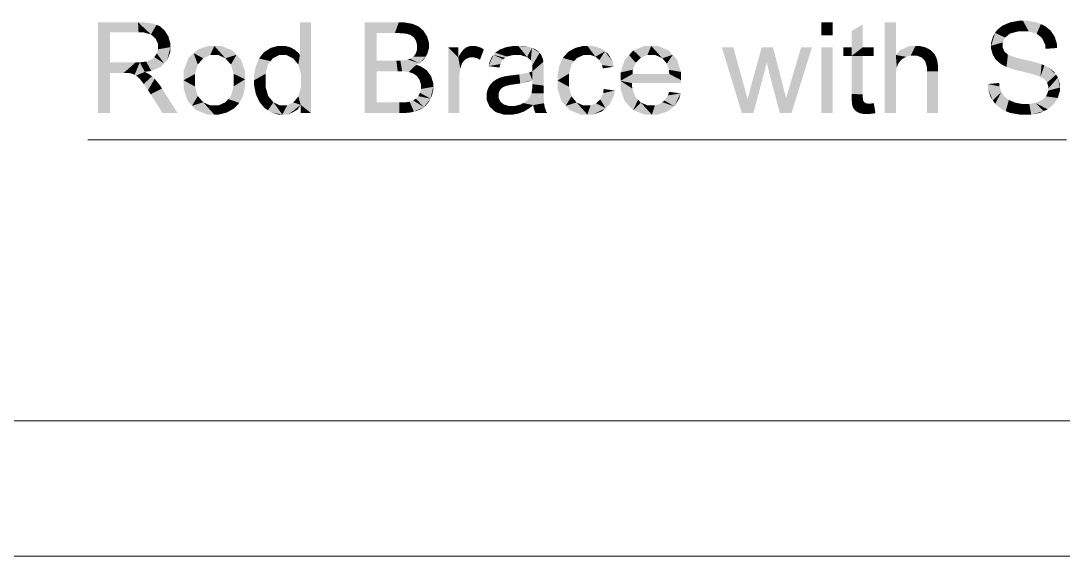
# Model space of a CAD drawing. Header units: millimetres. Extents: x 2 to 579, y 1 to 405.
# Drawn here: x 215.69 to 239.87, y 66.78 to 79.21 of the extents above; entities that cross this region are included whole.
import ezdxf

# ---------------------------------------------------------------- set-up
doc = ezdxf.new("R2010")
doc.units = ezdxf.units.MM
doc.linetypes.add('XKITLINE00', pattern=[0])
doc.layers.add('GraphicObject', color=6, linetype='Continuous', lineweight=0)
doc.layers.add('LinkedObject', color=7, linetype='Continuous', lineweight=0)

# ---------------------------------------------------------------- blocks, each defined once
blk = doc.blocks.new('*A3')
at = {"layer": 'GraphicObject', "color": 3, "linetype": 'XKITLINE00', "lineweight": 0}
blk.add_line((173.413, 66.784), (307.972, 66.784), dxfattribs=at)
blk = doc.blocks.new('*A4')
at = {"layer": 'LinkedObject'}
for points in [[(217.752, 78.242), (217.474, 77.065), (217.474, 79.171)], [(217.474, 79.171), (217.752, 78.939), (217.752, 78.242)], [(218.418, 78.939), (217.474, 79.171), (218.406, 79.171)], [(217.752, 78.939), (217.474, 79.171), (218.418, 78.939)], [(218.406, 79.171), (218.535, 78.939), (218.418, 78.939)], [(218.761, 79.142), (218.406, 79.171), (218.547, 79.171)], [(218.834, 79.114), (218.406, 79.171), (218.761, 79.142)], [(218.706, 78.891), (218.406, 79.171), (218.834, 79.114)], [(218.535, 78.939), (218.406, 79.171), (218.706, 78.891)], [(218.834, 79.114), (218.76, 78.843), (218.706, 78.891)], [(218.907, 79.086), (218.76, 78.843), (218.834, 79.114)], [(222.421, 79.171), (222.162, 78.415), (222.162, 79.171)], [(222.421, 79.171), (222.185, 77.961), (222.162, 78.415)], [(222.185, 77.961), (222.421, 79.171), (222.421, 77.065)], [(223.666, 79.171), (223.944, 78.038), (223.666, 77.065)], [(223.944, 78.286), (223.944, 78.038), (223.666, 79.171)], [(223.666, 79.171), (223.944, 78.922), (223.944, 78.286)], [(224.366, 78.922), (223.666, 79.171), (224.456, 79.171)], [(223.944, 78.922), (223.666, 79.171), (224.366, 78.922)], [(224.366, 78.922), (224.456, 79.171), (224.479, 78.922)], [(224.456, 79.171), (224.64, 78.908), (224.479, 78.922)], [(224.577, 79.171), (224.64, 78.908), (224.456, 79.171)], [(224.771, 79.139), (224.64, 78.908), (224.577, 79.171)], [(224.64, 78.908), (224.771, 79.139), (224.687, 78.893)], [(224.687, 78.893), (224.771, 79.139), (224.734, 78.878)], [(224.734, 78.878), (224.771, 79.139), (224.844, 79.107)], [(224.844, 79.107), (224.806, 78.824), (224.734, 78.878)], [(224.917, 79.075), (224.806, 78.824), (224.844, 79.107)], [(234.525, 79.171), (234.265, 78.874), (234.265, 79.171)], [(234.525, 78.874), (234.265, 78.874), (234.525, 79.171)], [(235.224, 79.124), (234.965, 78.592), (234.965, 78.969)], [(234.965, 78.592), (235.224, 79.124), (234.965, 78.392)], [(235.224, 78.592), (234.965, 78.392), (235.224, 79.124)], [(235.992, 79.171), (235.733, 77.065), (235.733, 79.171)], [(235.992, 78.415), (235.733, 77.065), (235.992, 79.171)], [(238.471, 79.099), (238.587, 78.868), (238.339, 78.993)], [(238.644, 78.914), (238.471, 79.099), (238.558, 79.135)], [(238.587, 78.868), (238.471, 79.099), (238.644, 78.914)], [(238.645, 79.171), (238.829, 78.96), (238.558, 79.135)], [(238.558, 79.135), (238.829, 78.96), (238.644, 78.914)], [(238.838, 79.207), (238.829, 78.96), (238.645, 79.171)], [(238.944, 79.207), (238.829, 78.96), (238.838, 79.207)], [(238.829, 78.96), (238.944, 79.207), (238.955, 78.96)], [(238.944, 79.207), (239.076, 78.96), (238.955, 78.96)], [(239.267, 79.169), (238.944, 79.207), (239.061, 79.207)], [(239.357, 79.131), (238.944, 79.207), (239.267, 79.169)], [(239.26, 78.909), (238.944, 79.207), (239.357, 79.131)], [(239.076, 78.96), (238.944, 79.207), (239.26, 78.909)], [(239.357, 79.131), (239.322, 78.858), (239.26, 78.909)], [(239.446, 79.093), (239.322, 78.858), (239.357, 79.131)], [(218.76, 78.843), (218.907, 79.086), (218.814, 78.795)], [(218.814, 78.795), (218.907, 79.086), (219.067, 78.914)], [(219.067, 78.914), (218.869, 78.672), (218.814, 78.795)], [(219.111, 78.842), (218.869, 78.672), (219.067, 78.914)], [(219.067, 78.914), (218.907, 79.086), (219.024, 78.985)], [(225.031, 78.976), (224.806, 78.824), (224.917, 79.075)], [(225.072, 78.91), (224.806, 78.824), (225.031, 78.976)], [(224.806, 78.824), (225.072, 78.91), (224.831, 78.784)], [(225.072, 78.91), (224.856, 78.744), (224.831, 78.784)], [(224.856, 78.744), (225.072, 78.91), (224.881, 78.652)], [(224.881, 78.652), (225.072, 78.91), (225.155, 78.632)], [(225.155, 78.705), (225.072, 78.91), (225.114, 78.844)], [(225.155, 78.632), (225.072, 78.91), (225.155, 78.705)], [(238.294, 78.924), (238.204, 78.626), (238.249, 78.855)], [(238.529, 78.821), (238.204, 78.626), (238.294, 78.924)], [(238.339, 78.993), (238.587, 78.868), (238.294, 78.924)], [(238.294, 78.924), (238.587, 78.868), (238.529, 78.821)], [(239.322, 78.858), (239.446, 79.093), (239.384, 78.807)], [(239.384, 78.807), (239.446, 79.093), (239.631, 78.909)], [(239.631, 78.909), (239.457, 78.656), (239.384, 78.807)], [(239.631, 78.909), (239.446, 79.093), (239.583, 78.982)], [(239.68, 78.836), (239.457, 78.656), (239.631, 78.909)], [(219.155, 78.683), (218.869, 78.672), (219.111, 78.842)], [(219.155, 78.596), (218.869, 78.672), (219.155, 78.683)], [(218.869, 78.672), (219.155, 78.596), (218.869, 78.597)], [(220.036, 78.625), (219.698, 78.456), (219.796, 78.541)], [(220.177, 78.625), (219.698, 78.456), (220.036, 78.625)], [(220.08, 78.411), (219.698, 78.456), (220.177, 78.625)], [(220.08, 78.411), (220.177, 78.625), (220.177, 78.411)], [(220.177, 78.625), (220.273, 78.411), (220.177, 78.411)], [(220.591, 78.522), (220.177, 78.625), (220.334, 78.625)], [(220.691, 78.419), (220.177, 78.625), (220.591, 78.522)], [(220.432, 78.338), (220.177, 78.625), (220.691, 78.419)], [(220.273, 78.411), (220.177, 78.625), (220.432, 78.338)], [(221.648, 78.625), (221.681, 78.411), (221.479, 78.576)], [(221.742, 78.625), (221.681, 78.411), (221.648, 78.625)], [(221.681, 78.411), (221.742, 78.625), (221.768, 78.411)], [(221.742, 78.625), (221.856, 78.411), (221.768, 78.411)], [(221.811, 78.625), (221.856, 78.411), (221.742, 78.625)], [(221.934, 78.596), (221.856, 78.411), (221.811, 78.625)], [(224.854, 78.452), (225.155, 78.632), (225.082, 78.378)], [(224.881, 78.544), (225.155, 78.632), (224.854, 78.452)], [(225.155, 78.632), (224.881, 78.599), (224.881, 78.652)], [(224.881, 78.599), (225.155, 78.632), (224.881, 78.544)], [(225.082, 78.378), (225.155, 78.632), (225.118, 78.437)], [(225.118, 78.437), (225.155, 78.632), (225.155, 78.565)], [(226.121, 78.625), (226.153, 78.358), (226.039, 78.599)], [(226.166, 78.625), (226.153, 78.358), (226.121, 78.625)], [(226.166, 78.625), (226.2, 78.358), (226.153, 78.358)], [(226.364, 78.584), (226.166, 78.625), (226.232, 78.625)], [(226.431, 78.543), (226.166, 78.625), (226.364, 78.584)], [(226.294, 78.331), (226.166, 78.625), (226.431, 78.543)], [(226.2, 78.358), (226.166, 78.625), (226.294, 78.331)], [(227.13, 78.625), (226.883, 78.571), (226.957, 78.598)], [(227.1, 78.411), (226.883, 78.571), (227.13, 78.625)], [(227.1, 78.411), (227.13, 78.625), (227.191, 78.411)], [(227.191, 78.411), (227.13, 78.625), (227.288, 78.411)], [(227.229, 78.625), (227.288, 78.411), (227.13, 78.625)], [(227.485, 78.602), (227.229, 78.625), (227.326, 78.625)], [(227.546, 78.579), (227.229, 78.625), (227.485, 78.602)], [(227.435, 78.367), (227.229, 78.625), (227.546, 78.579)], [(227.288, 78.411), (227.229, 78.625), (227.435, 78.367)], [(228.737, 78.625), (228.748, 78.413), (228.555, 78.579)], [(228.835, 78.625), (228.748, 78.413), (228.737, 78.625)], [(228.748, 78.413), (228.835, 78.625), (228.845, 78.413)], [(228.835, 78.625), (228.91, 78.413), (228.845, 78.413)], [(229.162, 78.562), (228.835, 78.625), (228.959, 78.625)], [(229.241, 78.499), (228.835, 78.625), (229.162, 78.562)], [(229.02, 78.374), (228.835, 78.625), (229.241, 78.499)], [(228.91, 78.413), (228.835, 78.625), (229.02, 78.374)], [(230.314, 78.625), (229.9, 78.519), (230.157, 78.625)], [(230.227, 78.413), (229.9, 78.519), (230.314, 78.625)], [(230.227, 78.413), (230.314, 78.625), (230.316, 78.413)], [(230.314, 78.625), (230.414, 78.413), (230.316, 78.413)], [(230.717, 78.521), (230.314, 78.625), (230.467, 78.625)], [(230.814, 78.417), (230.314, 78.625), (230.717, 78.521)], [(230.574, 78.338), (230.314, 78.625), (230.814, 78.417)], [(230.414, 78.413), (230.314, 78.625), (230.574, 78.338)], [(236.31, 78.625), (235.992, 78.415), (236.083, 78.52)], [(236.448, 78.625), (235.992, 78.415), (236.31, 78.625)], [(236.337, 78.402), (235.992, 78.415), (236.448, 78.625)], [(236.337, 78.402), (236.448, 78.625), (236.394, 78.402)], [(236.394, 78.402), (236.448, 78.625), (236.471, 78.402)], [(236.448, 78.625), (236.589, 78.358), (236.471, 78.402)], [(236.533, 78.625), (236.589, 78.358), (236.448, 78.625)], [(236.679, 78.592), (236.589, 78.358), (236.533, 78.625)], [(238.249, 78.855), (238.204, 78.626), (238.204, 78.706)], [(238.471, 78.709), (238.204, 78.626), (238.529, 78.821)], [(238.204, 78.626), (238.471, 78.709), (238.471, 78.644)], [(238.471, 78.587), (238.204, 78.626), (238.471, 78.644)], [(238.204, 78.626), (238.471, 78.587), (238.204, 78.553)], [(239.731, 78.67), (239.457, 78.656), (239.68, 78.836)], [(239.735, 78.577), (239.457, 78.656), (239.731, 78.67)], [(239.457, 78.656), (239.735, 78.577), (239.467, 78.556)], [(218.813, 78.408), (219.01, 78.218), (218.785, 78.365)], [(218.841, 78.452), (219.01, 78.218), (218.813, 78.408)], [(218.841, 78.452), (219.155, 78.596), (219.01, 78.218)], [(218.869, 78.546), (219.155, 78.596), (218.841, 78.452)], [(219.155, 78.596), (218.869, 78.546), (218.869, 78.597)], [(219.01, 78.218), (219.155, 78.596), (219.082, 78.295)], [(219.082, 78.295), (219.155, 78.596), (219.155, 78.484)], [(219.698, 78.456), (219.462, 77.828), (219.58, 78.354)], [(219.792, 78.193), (219.462, 77.828), (219.698, 78.456)], [(219.698, 78.456), (219.919, 78.338), (219.856, 78.266)], [(219.919, 78.338), (219.698, 78.456), (220.08, 78.411)], [(219.792, 78.193), (219.698, 78.456), (219.856, 78.266)], [(220.432, 78.338), (220.691, 78.419), (220.496, 78.265)], [(220.691, 78.419), (220.561, 78.192), (220.496, 78.265)], [(220.561, 78.192), (220.691, 78.419), (220.625, 77.978)], [(220.625, 77.978), (220.691, 78.419), (220.89, 77.85)], [(220.89, 78.031), (220.691, 78.419), (220.791, 78.316)], [(220.89, 77.85), (220.691, 78.419), (220.89, 78.031)], [(221.327, 78.477), (221.48, 78.27), (221.213, 78.334)], [(221.537, 78.34), (221.327, 78.477), (221.403, 78.526)], [(221.48, 78.27), (221.327, 78.477), (221.537, 78.34)], [(221.479, 78.576), (221.681, 78.411), (221.403, 78.526)], [(221.403, 78.526), (221.681, 78.411), (221.537, 78.34)], [(221.987, 78.567), (221.856, 78.411), (221.934, 78.596)], [(221.987, 78.567), (222.005, 78.337), (221.856, 78.411)], [(222.041, 78.538), (222.005, 78.337), (221.987, 78.567)], [(222.129, 78.462), (222.005, 78.337), (222.041, 78.538)], [(222.162, 78.415), (222.005, 78.337), (222.129, 78.462)], [(222.005, 78.337), (222.162, 78.415), (222.065, 78.264)], [(222.065, 78.264), (222.162, 78.415), (222.125, 78.191)], [(222.162, 78.415), (222.185, 77.961), (222.125, 78.191)], [(224.8, 78.379), (225.082, 78.378), (224.72, 78.326)], [(224.72, 78.326), (225.082, 78.378), (224.935, 78.222)], [(224.827, 78.416), (225.082, 78.378), (224.8, 78.379)], [(225.082, 78.378), (224.827, 78.416), (224.854, 78.452)], [(224.935, 78.222), (225.082, 78.378), (225.045, 78.318)], [(225.603, 78.592), (225.837, 78.359), (225.603, 77.065)], [(225.837, 78.359), (225.603, 78.592), (225.837, 78.592)], [(226.001, 78.574), (225.837, 78.359), (225.964, 78.548)], [(226.111, 78.358), (225.837, 78.359), (226.001, 78.574)], [(225.964, 78.548), (225.837, 78.359), (225.882, 78.441)], [(226.039, 78.599), (226.153, 78.358), (226.001, 78.574)], [(226.001, 78.574), (226.153, 78.358), (226.111, 78.358)], [(226.294, 78.331), (226.431, 78.543), (226.341, 78.303)], [(226.654, 78.418), (226.541, 78.156), (226.615, 78.368)], [(226.878, 78.315), (226.541, 78.156), (226.654, 78.418)], [(226.694, 78.468), (226.965, 78.379), (226.654, 78.418)], [(226.878, 78.315), (226.654, 78.418), (226.922, 78.347)], [(226.922, 78.347), (226.654, 78.418), (226.965, 78.379)], [(226.808, 78.545), (226.965, 78.379), (226.694, 78.468)], [(226.883, 78.571), (226.965, 78.379), (226.808, 78.545)], [(226.965, 78.379), (226.883, 78.571), (227.1, 78.411)], [(227.435, 78.367), (227.546, 78.579), (227.485, 78.323)], [(227.485, 78.323), (227.546, 78.579), (227.521, 78.291)], [(227.546, 78.579), (227.558, 78.18), (227.521, 78.291)], [(227.726, 78.464), (227.558, 78.18), (227.546, 78.579)], [(227.697, 78.499), (227.546, 78.579), (227.607, 78.556)], [(227.726, 78.464), (227.546, 78.579), (227.697, 78.499)], [(227.754, 78.429), (227.558, 78.18), (227.726, 78.464)], [(227.795, 78.341), (227.558, 78.18), (227.754, 78.429)], [(228.388, 78.486), (228.528, 78.273), (228.264, 78.347)], [(228.589, 78.343), (228.388, 78.486), (228.472, 78.533)], [(228.528, 78.273), (228.388, 78.486), (228.589, 78.343)], [(228.555, 78.579), (228.748, 78.413), (228.472, 78.533)], [(228.472, 78.533), (228.748, 78.413), (228.589, 78.343)], [(229.02, 78.374), (229.241, 78.499), (229.065, 78.335)], [(229.241, 78.499), (229.111, 78.296), (229.065, 78.335)], [(229.111, 78.296), (229.241, 78.499), (229.174, 78.18)], [(229.174, 78.18), (229.241, 78.499), (229.443, 78.141)], [(229.421, 78.257), (229.241, 78.499), (229.319, 78.436)], [(229.443, 78.141), (229.241, 78.499), (229.421, 78.257)], [(229.801, 78.413), (229.603, 78.008), (229.702, 78.307)], [(229.956, 78.234), (229.603, 78.008), (229.801, 78.413)], [(229.9, 78.519), (230.078, 78.353), (229.801, 78.413)], [(229.801, 78.413), (230.078, 78.353), (229.956, 78.234)], [(230.078, 78.353), (229.9, 78.519), (230.227, 78.413)], [(230.574, 78.338), (230.814, 78.417), (230.636, 78.263)], [(230.814, 78.417), (230.676, 78.215), (230.636, 78.263)], [(230.676, 78.215), (230.814, 78.417), (230.725, 78.071)], [(230.725, 78.071), (230.814, 78.417), (231.007, 78.02)], [(231.007, 78.02), (230.814, 78.417), (230.911, 78.313)], [(232.221, 78.592), (232.419, 77.065), (231.954, 78.592)], [(232.464, 77.709), (232.419, 77.065), (232.221, 78.592)], [(232.879, 78.592), (232.999, 78.239), (232.632, 77.697)], [(233.141, 78.592), (232.999, 78.239), (232.879, 78.592)], [(232.999, 78.239), (233.141, 78.592), (233.059, 77.978)], [(233.059, 77.978), (233.141, 78.592), (233.371, 77.705)], [(234.045, 78.592), (233.532, 77.709), (233.794, 78.592)], [(233.57, 77.065), (233.532, 77.709), (234.045, 78.592)], [(234.525, 78.592), (234.265, 77.065), (234.265, 78.592)], [(234.525, 77.065), (234.265, 77.065), (234.525, 78.592)], [(234.773, 78.592), (234.965, 78.392), (234.773, 78.392)], [(234.965, 78.592), (234.965, 78.392), (234.773, 78.592)], [(235.224, 78.392), (234.965, 78.392), (235.224, 78.592)], [(234.965, 77.512), (235.224, 78.392), (235.224, 77.498)], [(234.965, 78.392), (235.224, 78.392), (234.965, 77.512)], [(235.481, 78.392), (235.224, 78.592), (235.481, 78.592)], [(235.224, 78.392), (235.224, 78.592), (235.481, 78.392)], [(235.992, 77.989), (235.733, 77.065), (235.992, 78.415)], [(235.992, 77.989), (235.992, 78.415), (236.014, 78.13)], [(236.014, 78.13), (235.992, 78.415), (236.035, 78.181)], [(236.035, 78.181), (235.992, 78.415), (236.057, 78.232)], [(236.057, 78.232), (235.992, 78.415), (236.129, 78.313)], [(236.129, 78.313), (235.992, 78.415), (236.179, 78.342)], [(236.179, 78.342), (235.992, 78.415), (236.229, 78.372)], [(236.229, 78.372), (235.992, 78.415), (236.337, 78.402)], [(236.742, 78.559), (236.589, 78.358), (236.679, 78.592)], [(236.742, 78.559), (236.631, 78.314), (236.589, 78.358)], [(236.804, 78.525), (236.631, 78.314), (236.742, 78.559)], [(236.631, 78.314), (236.804, 78.525), (236.673, 78.27)], [(236.673, 78.27), (236.804, 78.525), (236.92, 78.374)], [(236.92, 78.374), (236.715, 78.128), (236.673, 78.27)], [(236.947, 78.315), (236.715, 78.128), (236.92, 78.374)], [(236.92, 78.374), (236.804, 78.525), (236.893, 78.433)], [(238.204, 78.553), (238.471, 78.587), (238.241, 78.422)], [(238.241, 78.422), (238.471, 78.587), (238.277, 78.363)], [(238.277, 78.363), (238.471, 78.587), (238.512, 78.494)], [(238.512, 78.494), (238.426, 78.207), (238.277, 78.363)], [(238.553, 78.457), (238.426, 78.207), (238.512, 78.494)], [(238.426, 78.207), (238.553, 78.457), (238.502, 78.167)], [(238.502, 78.167), (238.553, 78.457), (238.593, 78.421)], [(238.502, 78.167), (238.593, 78.421), (238.56, 78.136)], [(238.56, 78.136), (238.593, 78.421), (238.763, 78.07)], [(238.763, 78.07), (238.593, 78.421), (238.803, 78.346)], [(217.752, 78.242), (217.752, 78), (217.474, 77.065)], [(218.075, 78), (217.752, 78.242), (218.35, 78.242)], [(217.752, 78), (217.752, 78.242), (218.075, 78)], [(218.075, 78), (218.35, 78.242), (218.129, 78)], [(218.129, 78), (218.35, 78.242), (218.206, 77.995)], [(218.206, 77.995), (218.35, 78.242), (218.23, 77.99)], [(218.23, 77.99), (218.35, 78.242), (218.262, 77.982)], [(218.262, 77.982), (218.35, 78.242), (218.326, 77.954)], [(218.326, 77.954), (218.35, 78.242), (218.446, 78.242)], [(218.326, 77.954), (218.446, 78.242), (218.357, 77.934)], [(218.446, 78.242), (218.563, 78.023), (218.357, 77.934)], [(218.595, 78.262), (218.563, 78.023), (218.446, 78.242)], [(218.563, 78.023), (218.595, 78.262), (218.714, 78.044)], [(218.649, 78.282), (219.01, 78.218), (218.595, 78.262)], [(218.938, 78.142), (218.595, 78.262), (219.01, 78.218)], [(218.714, 78.044), (218.595, 78.262), (218.938, 78.142)], [(218.703, 78.301), (219.01, 78.218), (218.649, 78.282)], [(219.01, 78.218), (218.703, 78.301), (218.785, 78.365)], [(219.58, 78.354), (219.462, 77.828), (219.462, 78.04)], [(219.728, 77.974), (219.462, 77.828), (219.792, 78.193)], [(221.175, 78.241), (221.099, 77.827), (221.137, 78.148)], [(221.422, 78.2), (221.099, 77.827), (221.175, 78.241)], [(221.364, 77.978), (221.099, 77.827), (221.422, 78.2)], [(221.137, 78.148), (221.099, 77.827), (221.099, 77.941)], [(221.213, 78.334), (221.48, 78.27), (221.175, 78.241)], [(221.175, 78.241), (221.48, 78.27), (221.422, 78.2)], [(224.432, 78.038), (223.944, 78.286), (224.4, 78.286)], [(223.944, 78.038), (223.944, 78.286), (224.432, 78.038)], [(224.533, 78.038), (224.4, 78.286), (224.493, 78.286)], [(224.432, 78.038), (224.4, 78.286), (224.533, 78.038)], [(224.626, 78.298), (224.861, 78.185), (224.493, 78.286)], [(224.493, 78.286), (224.861, 78.185), (224.533, 78.038)], [(224.533, 78.038), (224.861, 78.185), (224.687, 78.02)], [(224.667, 78.311), (224.935, 78.222), (224.626, 78.298)], [(224.861, 78.185), (224.626, 78.298), (224.935, 78.222)], [(224.72, 78.326), (224.935, 78.222), (224.667, 78.311)], [(224.861, 78.185), (224.741, 78.003), (224.687, 78.02)], [(224.741, 78.003), (224.861, 78.185), (224.794, 77.985)], [(224.794, 77.985), (224.861, 78.185), (224.878, 77.924)], [(225.103, 78.062), (224.861, 78.185), (224.956, 78.157)], [(224.878, 77.924), (224.861, 78.185), (225.103, 78.062)], [(225.603, 77.065), (225.837, 78.359), (225.863, 77.065)], [(225.837, 78.359), (225.863, 77.864), (225.863, 77.065)], [(225.863, 77.864), (225.837, 78.359), (225.863, 77.946)], [(225.863, 77.946), (225.837, 78.359), (225.884, 78.096)], [(225.884, 78.096), (225.837, 78.359), (225.906, 78.165)], [(225.906, 78.165), (225.837, 78.359), (225.92, 78.211)], [(225.92, 78.211), (225.837, 78.359), (225.968, 78.281)], [(225.968, 78.281), (225.837, 78.359), (226.001, 78.307)], [(226.001, 78.307), (225.837, 78.359), (226.035, 78.332)], [(226.035, 78.332), (225.837, 78.359), (226.111, 78.358)], [(226.615, 78.368), (226.541, 78.156), (226.558, 78.237)], [(226.814, 78.203), (226.541, 78.156), (226.878, 78.315)], [(226.541, 78.156), (226.814, 78.203), (226.793, 78.122)], [(227.557, 78.06), (227.813, 78.255), (227.556, 78.034)], [(227.556, 78.034), (227.813, 78.255), (227.558, 77.831)], [(227.558, 78.094), (227.813, 78.255), (227.557, 78.06)], [(227.806, 78.288), (227.558, 78.18), (227.795, 78.341)], [(227.558, 78.18), (227.806, 78.288), (227.813, 78.255)], [(227.558, 78.18), (227.813, 78.255), (227.558, 78.101)], [(227.558, 78.101), (227.813, 78.255), (227.558, 78.094)], [(227.819, 78.135), (227.558, 77.831), (227.813, 78.255)], [(227.819, 78.049), (227.558, 77.831), (227.819, 78.135)], [(228.223, 78.255), (228.141, 77.822), (228.182, 78.162)], [(228.468, 78.203), (228.141, 77.822), (228.223, 78.255)], [(228.407, 77.981), (228.141, 77.822), (228.468, 78.203)], [(228.182, 78.162), (228.141, 77.822), (228.141, 77.946)], [(228.264, 78.347), (228.528, 78.273), (228.223, 78.255)], [(228.223, 78.255), (228.528, 78.273), (228.468, 78.203)], [(229.174, 78.18), (229.443, 78.141), (229.192, 78.103)], [(229.889, 78.074), (229.603, 78.008), (229.956, 78.234)], [(232.632, 77.697), (232.999, 78.239), (232.686, 77.065)], [(236.974, 78.144), (236.715, 78.128), (236.947, 78.315)], [(236.974, 78.032), (236.715, 78.128), (236.974, 78.144)], [(238.277, 78.363), (238.426, 78.207), (238.314, 78.305)], [(238.763, 78.07), (238.803, 78.346), (238.908, 78.035)], [(238.908, 78.035), (238.803, 78.346), (238.973, 78.307)], [(238.908, 78.035), (238.973, 78.307), (239.052, 78.001)], [(239.052, 78.001), (238.973, 78.307), (239.143, 78.269)], [(239.052, 78.001), (239.143, 78.269), (239.24, 77.949)], [(239.24, 77.949), (239.143, 78.269), (239.282, 77.933)], [(239.282, 77.933), (239.143, 78.269), (239.348, 77.908)], [(239.376, 78.201), (239.348, 77.908), (239.143, 78.269)], [(239.439, 78.173), (239.348, 77.908), (239.376, 78.201)], [(239.348, 77.908), (239.439, 78.173), (239.443, 77.846)], [(239.443, 77.846), (239.439, 78.173), (239.531, 78.13)], [(239.443, 77.846), (239.531, 78.13), (239.472, 77.809)], [(239.472, 77.809), (239.531, 78.13), (239.501, 77.772)], [(239.531, 78.13), (239.71, 77.958), (239.501, 77.772)], [(239.71, 77.958), (239.531, 78.13), (239.666, 78.023)], [(217.474, 77.065), (217.752, 78), (217.752, 77.065)], [(218.357, 77.934), (218.563, 78.023), (218.388, 77.914)], [(218.563, 78.023), (218.459, 77.843), (218.388, 77.914)], [(218.618, 77.996), (218.459, 77.843), (218.563, 78.023)], [(218.459, 77.843), (218.618, 77.996), (218.498, 77.793)], [(218.498, 77.793), (218.618, 77.996), (218.538, 77.743)], [(218.538, 77.743), (218.618, 77.996), (218.731, 77.918)], [(218.731, 77.918), (218.638, 77.598), (218.538, 77.743)], [(218.731, 77.918), (218.618, 77.996), (218.702, 77.944)], [(218.791, 77.862), (218.638, 77.598), (218.731, 77.918)], [(219.462, 77.828), (219.728, 77.974), (219.728, 77.828)], [(220.625, 77.978), (220.89, 77.85), (220.625, 77.836)], [(221.099, 77.827), (221.364, 77.978), (221.364, 77.826)], [(222.185, 77.961), (222.421, 77.065), (222.185, 77.805)], [(223.666, 77.065), (223.944, 78.038), (223.944, 77.313)], [(224.878, 77.924), (225.103, 78.062), (224.909, 77.88)], [(224.909, 77.88), (225.103, 78.062), (224.939, 77.837)], [(224.939, 77.837), (225.103, 78.062), (225.154, 77.994)], [(225.154, 77.994), (224.97, 77.734), (224.939, 77.837)], [(225.205, 77.927), (224.97, 77.734), (225.154, 77.994)], [(225.256, 77.767), (224.97, 77.734), (225.205, 77.927)], [(226.815, 77.891), (226.877, 77.667), (226.722, 77.849)], [(226.867, 77.906), (226.877, 77.667), (226.815, 77.891)], [(226.905, 77.916), (226.943, 77.696), (226.867, 77.906)], [(226.877, 77.667), (226.867, 77.906), (226.91, 77.682)], [(226.91, 77.682), (226.867, 77.906), (226.943, 77.696)], [(227.019, 77.935), (227.056, 77.722), (226.905, 77.916)], [(226.905, 77.916), (227.056, 77.722), (226.943, 77.696)], [(227.096, 77.945), (227.136, 77.734), (227.019, 77.935)], [(227.019, 77.935), (227.136, 77.734), (227.056, 77.722)], [(227.252, 77.963), (227.276, 77.754), (227.096, 77.945)], [(227.096, 77.945), (227.276, 77.754), (227.136, 77.734)], [(227.483, 78.008), (227.558, 77.831), (227.252, 77.963)], [(227.252, 77.963), (227.558, 77.831), (227.276, 77.754)], [(227.556, 78.034), (227.558, 77.831), (227.483, 78.008)], [(227.819, 78.049), (227.556, 77.737), (227.558, 77.831)], [(227.819, 77.704), (227.556, 77.737), (227.819, 78.049)], [(228.141, 77.822), (228.407, 77.981), (228.407, 77.83)], [(229.603, 78.008), (229.889, 78.074), (229.883, 77.975)], [(229.883, 77.975), (229.603, 77.815), (229.603, 78.008)], [(229.883, 77.975), (231.007, 77.831), (229.603, 77.815)], [(230.734, 77.975), (231.007, 77.831), (229.883, 77.975)], [(230.725, 78.071), (231.007, 78.02), (230.734, 77.975)], [(231.007, 77.831), (230.734, 77.975), (231.007, 78.02)], [(233.371, 77.705), (233.301, 77.065), (233.059, 77.978)], [(235.992, 77.899), (235.733, 77.065), (235.992, 77.989)], [(235.733, 77.065), (235.992, 77.899), (235.992, 77.065)], [(236.715, 78.128), (236.974, 78.032), (236.715, 78.032)], [(236.715, 77.065), (236.974, 78.032), (236.974, 77.065)], [(236.715, 78.032), (236.974, 78.032), (236.715, 77.065)], [(239.501, 77.772), (239.71, 77.958), (239.53, 77.685)], [(239.53, 77.685), (239.71, 77.958), (239.754, 77.893)], [(239.53, 77.685), (239.754, 77.893), (239.53, 77.636)], [(239.53, 77.636), (239.754, 77.893), (239.53, 77.587)], [(239.754, 77.893), (239.798, 77.659), (239.53, 77.587)], [(239.798, 77.659), (239.754, 77.893), (239.798, 77.744)], [(218.907, 77.722), (218.638, 77.598), (218.791, 77.862)], [(218.638, 77.598), (218.907, 77.722), (218.699, 77.503)], [(218.699, 77.503), (218.907, 77.722), (218.961, 77.638)], [(219.462, 77.828), (219.66, 77.236), (219.462, 77.635)], [(219.728, 77.682), (219.66, 77.236), (219.462, 77.828)], [(219.728, 77.682), (219.462, 77.828), (219.728, 77.828)], [(219.792, 77.462), (219.66, 77.236), (219.728, 77.682)], [(220.561, 77.463), (220.89, 77.85), (220.802, 77.387)], [(220.625, 77.687), (220.89, 77.85), (220.561, 77.463)], [(220.89, 77.85), (220.625, 77.687), (220.625, 77.836)], [(220.802, 77.387), (220.89, 77.85), (220.846, 77.471)], [(220.846, 77.471), (220.89, 77.85), (220.89, 77.703)], [(221.099, 77.827), (221.364, 77.68), (221.099, 77.71)], [(221.364, 77.68), (221.099, 77.827), (221.364, 77.826)], [(221.099, 77.71), (221.364, 77.68), (221.141, 77.503)], [(221.141, 77.503), (221.364, 77.68), (221.183, 77.412)], [(221.183, 77.412), (221.364, 77.68), (221.426, 77.461)], [(222.185, 77.663), (222.421, 77.065), (222.126, 77.452)], [(222.185, 77.805), (222.421, 77.065), (222.185, 77.663)], [(224.949, 77.536), (225.256, 77.675), (225.194, 77.4)], [(224.97, 77.625), (225.256, 77.675), (224.949, 77.536)], [(225.256, 77.675), (224.97, 77.734), (225.256, 77.767)], [(224.97, 77.734), (225.256, 77.675), (224.97, 77.676)], [(225.256, 77.675), (224.97, 77.625), (224.97, 77.676)], [(225.194, 77.4), (225.256, 77.675), (225.225, 77.464)], [(225.225, 77.464), (225.256, 77.675), (225.256, 77.601)], [(226.547, 77.672), (226.496, 77.468), (226.522, 77.626)], [(226.79, 77.57), (226.496, 77.468), (226.547, 77.672)], [(226.573, 77.719), (226.808, 77.598), (226.547, 77.672)], [(226.547, 77.672), (226.808, 77.598), (226.79, 77.57)], [(226.64, 77.793), (226.808, 77.598), (226.573, 77.719)], [(226.826, 77.625), (226.64, 77.793), (226.681, 77.821)], [(226.808, 77.598), (226.64, 77.793), (226.826, 77.625)], [(226.722, 77.849), (226.877, 77.667), (226.681, 77.821)], [(226.681, 77.821), (226.877, 77.667), (226.826, 77.625)], [(227.276, 77.754), (227.558, 77.831), (227.487, 77.803)], [(227.536, 77.522), (227.819, 77.704), (227.819, 77.524)], [(227.556, 77.651), (227.819, 77.704), (227.536, 77.522)], [(227.819, 77.704), (227.556, 77.651), (227.556, 77.737)], [(228.407, 77.676), (228.141, 77.822), (228.407, 77.83)], [(228.141, 77.822), (228.331, 77.236), (228.141, 77.631)], [(228.407, 77.676), (228.331, 77.236), (228.141, 77.822)], [(228.465, 77.453), (228.331, 77.236), (228.407, 77.676)], [(231.007, 77.819), (229.603, 77.815), (231.007, 77.831)], [(231.007, 77.785), (229.603, 77.815), (231.007, 77.819)], [(229.603, 77.815), (229.799, 77.237), (229.603, 77.629)], [(229.875, 77.636), (229.799, 77.237), (229.603, 77.815)], [(229.875, 77.636), (229.603, 77.815), (229.868, 77.762)], [(231.006, 77.762), (229.603, 77.815), (231.007, 77.785)], [(229.868, 77.762), (229.603, 77.815), (231.006, 77.762)], [(232.553, 77.383), (232.419, 77.065), (232.464, 77.709)], [(232.632, 77.697), (232.686, 77.065), (232.595, 77.552)], [(233.445, 77.414), (233.301, 77.065), (233.371, 77.705)], [(233.532, 77.709), (233.57, 77.065), (233.445, 77.414)], [(238.398, 77.685), (238.126, 77.741), (238.389, 77.764)], [(238.126, 77.741), (238.241, 77.363), (238.129, 77.635)], [(238.398, 77.685), (238.241, 77.363), (238.126, 77.741)], [(238.442, 77.555), (238.241, 77.363), (238.398, 77.685)], [(239.501, 77.497), (239.798, 77.659), (239.75, 77.417)], [(239.53, 77.587), (239.798, 77.659), (239.501, 77.497)], [(239.75, 77.417), (239.798, 77.659), (239.798, 77.575)], [(218.699, 77.503), (218.961, 77.638), (218.977, 77.065)], [(218.977, 77.065), (218.961, 77.638), (219.325, 77.065)], [(219.462, 77.635), (219.66, 77.236), (219.561, 77.339)], [(219.66, 77.236), (219.792, 77.462), (219.856, 77.389)], [(220.802, 77.387), (220.497, 77.39), (220.561, 77.463)], [(221.426, 77.461), (221.343, 77.182), (221.183, 77.412)], [(221.183, 77.412), (221.343, 77.182), (221.225, 77.322)], [(221.488, 77.389), (221.343, 77.182), (221.426, 77.461)], [(222.126, 77.452), (222.181, 77.258), (222.067, 77.382)], [(222.126, 77.452), (222.421, 77.065), (222.181, 77.258)], [(224.907, 77.46), (225.194, 77.4), (224.854, 77.401)], [(224.928, 77.498), (225.194, 77.4), (224.907, 77.46)], [(225.194, 77.4), (224.928, 77.498), (224.949, 77.536)], [(226.522, 77.626), (226.496, 77.468), (226.496, 77.524)], [(226.772, 77.509), (226.496, 77.468), (226.79, 77.57)], [(226.496, 77.468), (226.772, 77.509), (226.772, 77.475)], [(226.772, 77.423), (226.496, 77.468), (226.772, 77.475)], [(226.496, 77.468), (226.772, 77.423), (226.496, 77.372)], [(226.496, 77.372), (226.772, 77.423), (226.564, 77.215)], [(226.564, 77.215), (226.772, 77.423), (226.631, 77.154)], [(226.631, 77.154), (226.772, 77.423), (226.811, 77.337)], [(227.402, 77.331), (227.819, 77.524), (227.827, 77.296)], [(227.488, 77.421), (227.819, 77.524), (227.402, 77.331)], [(227.515, 77.478), (227.819, 77.524), (227.488, 77.421)], [(227.819, 77.524), (227.515, 77.478), (227.536, 77.522)], [(228.141, 77.631), (228.331, 77.236), (228.236, 77.338)], [(228.331, 77.236), (228.465, 77.453), (228.524, 77.383)], [(229.135, 77.384), (229.468, 77.591), (229.255, 77.18)], [(229.2, 77.528), (229.468, 77.591), (229.135, 77.384)], [(229.468, 77.591), (229.2, 77.528), (229.213, 77.625)], [(229.255, 77.18), (229.468, 77.591), (229.341, 77.254)], [(229.341, 77.254), (229.468, 77.591), (229.447, 77.46)], [(229.603, 77.629), (229.799, 77.237), (229.701, 77.34)], [(229.946, 77.444), (229.799, 77.237), (229.875, 77.636)], [(229.799, 77.237), (229.946, 77.444), (229.897, 77.134)], [(230.01, 77.377), (229.897, 77.134), (229.946, 77.444)], [(230.622, 77.356), (230.999, 77.524), (230.85, 77.225)], [(230.701, 77.476), (230.999, 77.524), (230.622, 77.356)], [(230.999, 77.524), (230.701, 77.476), (230.731, 77.558)], [(230.85, 77.225), (230.999, 77.524), (230.967, 77.407)], [(232.595, 77.552), (232.686, 77.065), (232.556, 77.395)], [(233.301, 77.065), (233.445, 77.414), (233.57, 77.065)], [(235.224, 77.498), (234.965, 77.395), (234.965, 77.512)], [(235.224, 77.442), (234.965, 77.395), (235.224, 77.498)], [(235.224, 77.442), (234.996, 77.206), (234.965, 77.395)], [(235.23, 77.371), (234.996, 77.206), (235.224, 77.442)], [(238.129, 77.635), (238.241, 77.363), (238.186, 77.446)], [(238.241, 77.363), (238.442, 77.555), (238.296, 77.279)], [(238.296, 77.279), (238.442, 77.555), (238.447, 77.154)], [(238.476, 77.504), (238.447, 77.154), (238.442, 77.555)], [(238.51, 77.453), (238.447, 77.154), (238.476, 77.504)], [(238.51, 77.453), (238.543, 77.112), (238.447, 77.154)], [(238.615, 77.371), (238.543, 77.112), (238.51, 77.453)], [(239.441, 77.414), (239.702, 77.343), (239.351, 77.349)], [(239.471, 77.455), (239.75, 77.417), (239.441, 77.414)], [(239.702, 77.343), (239.441, 77.414), (239.75, 77.417)], [(239.501, 77.497), (239.75, 77.417), (239.471, 77.455)], [(219.919, 77.317), (219.66, 77.236), (219.856, 77.389)], [(219.919, 77.317), (220.177, 77.031), (219.66, 77.236)], [(219.66, 77.236), (220.177, 77.031), (219.758, 77.134)], [(220.08, 77.244), (220.177, 77.031), (219.919, 77.317)], [(220.177, 77.031), (220.08, 77.244), (220.177, 77.244)], [(220.177, 77.031), (220.273, 77.244), (220.277, 77.031)], [(220.273, 77.244), (220.177, 77.031), (220.177, 77.244)], [(220.545, 77.124), (220.273, 77.244), (220.433, 77.317)], [(220.461, 77.078), (220.273, 77.244), (220.545, 77.124)], [(220.277, 77.031), (220.273, 77.244), (220.461, 77.078)], [(220.497, 77.39), (220.629, 77.171), (220.433, 77.317)], [(220.433, 77.317), (220.629, 77.171), (220.545, 77.124)], [(220.758, 77.302), (220.497, 77.39), (220.802, 77.387)], [(220.629, 77.171), (220.497, 77.39), (220.758, 77.302)], [(221.343, 77.182), (221.488, 77.389), (221.42, 77.132)], [(221.42, 77.132), (221.488, 77.389), (221.549, 77.316)], [(221.549, 77.316), (221.755, 77.031), (221.42, 77.132)], [(221.695, 77.244), (221.755, 77.031), (221.549, 77.316)], [(221.755, 77.031), (221.695, 77.244), (221.779, 77.244)], [(221.755, 77.031), (222.181, 77.258), (221.896, 77.031)], [(221.864, 77.244), (222.181, 77.258), (221.755, 77.031)], [(221.864, 77.244), (221.755, 77.031), (221.779, 77.244)], [(222.008, 77.313), (222.181, 77.258), (221.864, 77.244)], [(221.896, 77.031), (222.181, 77.258), (222.109, 77.145)], [(222.181, 77.258), (222.008, 77.313), (222.067, 77.382)], [(222.181, 77.258), (222.421, 77.065), (222.181, 77.065)], [(223.944, 77.313), (224.469, 77.065), (223.666, 77.065)], [(224.47, 77.313), (224.469, 77.065), (223.944, 77.313)], [(224.47, 77.313), (224.569, 77.065), (224.469, 77.065)], [(224.537, 77.313), (224.569, 77.065), (224.47, 77.313)], [(224.633, 77.318), (224.739, 77.082), (224.537, 77.313)], [(224.537, 77.313), (224.739, 77.082), (224.569, 77.065)], [(224.66, 77.323), (224.739, 77.082), (224.633, 77.318)], [(224.809, 77.1), (224.66, 77.323), (224.708, 77.332)], [(224.739, 77.082), (224.66, 77.323), (224.809, 77.1)], [(224.789, 77.361), (225.039, 77.204), (224.708, 77.332)], [(224.708, 77.332), (225.039, 77.204), (224.809, 77.1)], [(224.821, 77.381), (225.039, 77.204), (224.789, 77.361)], [(224.809, 77.1), (225.039, 77.204), (224.878, 77.118)], [(225.039, 77.204), (224.821, 77.381), (224.854, 77.401)], [(224.854, 77.401), (225.194, 77.4), (225.039, 77.204)], [(224.878, 77.118), (225.039, 77.204), (224.993, 77.17)], [(225.039, 77.204), (225.194, 77.4), (225.085, 77.239)], [(225.085, 77.239), (225.194, 77.4), (225.162, 77.337)], [(226.811, 77.337), (226.699, 77.092), (226.631, 77.154)], [(226.85, 77.302), (226.699, 77.092), (226.811, 77.337)], [(226.89, 77.268), (226.699, 77.092), (226.85, 77.302)], [(226.699, 77.092), (226.89, 77.268), (226.892, 77.031)], [(227.017, 77.031), (226.89, 77.268), (227.004, 77.233)], [(226.892, 77.031), (226.89, 77.268), (227.017, 77.031)], [(227.004, 77.233), (227.093, 77.031), (227.017, 77.031)], [(227.079, 77.233), (227.093, 77.031), (227.004, 77.233)], [(227.154, 77.233), (227.093, 77.031), (227.079, 77.233)], [(227.093, 77.031), (227.154, 77.233), (227.236, 77.056)], [(227.302, 77.081), (227.154, 77.233), (227.286, 77.266)], [(227.236, 77.056), (227.154, 77.233), (227.302, 77.081)], [(227.579, 77.252), (227.286, 77.266), (227.344, 77.299)], [(227.507, 77.192), (227.286, 77.266), (227.579, 77.252)], [(227.368, 77.106), (227.286, 77.266), (227.507, 77.192)], [(227.302, 77.081), (227.286, 77.266), (227.368, 77.106)], [(227.402, 77.331), (227.827, 77.296), (227.344, 77.299)], [(227.827, 77.296), (227.579, 77.252), (227.344, 77.299)], [(227.579, 77.252), (227.827, 77.296), (227.585, 77.199)], [(227.585, 77.199), (227.827, 77.296), (227.836, 77.248)], [(227.836, 77.248), (227.611, 77.105), (227.585, 77.199)], [(227.844, 77.2), (227.611, 77.105), (227.836, 77.248)], [(227.844, 77.2), (227.632, 77.065), (227.611, 77.105)], [(227.877, 77.109), (227.632, 77.065), (227.844, 77.2)], [(228.583, 77.313), (228.331, 77.236), (228.524, 77.383)], [(228.583, 77.313), (228.834, 77.031), (228.331, 77.236)], [(228.331, 77.236), (228.834, 77.031), (228.426, 77.133)], [(228.736, 77.244), (228.834, 77.031), (228.583, 77.313)], [(228.834, 77.031), (228.736, 77.244), (228.831, 77.244)], [(228.907, 77.244), (228.834, 77.031), (228.831, 77.244)], [(228.907, 77.244), (229.255, 77.18), (228.834, 77.031)], [(228.834, 77.031), (229.255, 77.18), (228.959, 77.031)], [(229.033, 77.291), (229.255, 77.18), (228.907, 77.244)], [(228.959, 77.031), (229.255, 77.18), (229.169, 77.105)], [(229.255, 77.18), (229.033, 77.291), (229.084, 77.337)], [(229.135, 77.384), (229.255, 77.18), (229.084, 77.337)], [(230.074, 77.311), (229.897, 77.134), (230.01, 77.377)], [(230.074, 77.311), (230.329, 77.031), (229.897, 77.134)], [(230.233, 77.244), (230.329, 77.031), (230.074, 77.311)], [(230.329, 77.244), (230.329, 77.031), (230.233, 77.244)], [(230.4, 77.244), (230.765, 77.16), (230.329, 77.031)], [(230.4, 77.244), (230.329, 77.031), (230.329, 77.244)], [(230.521, 77.281), (230.765, 77.16), (230.4, 77.244)], [(230.572, 77.319), (230.85, 77.225), (230.521, 77.281)], [(230.765, 77.16), (230.521, 77.281), (230.85, 77.225)], [(230.622, 77.356), (230.85, 77.225), (230.572, 77.319)], [(232.419, 77.065), (232.553, 77.383), (232.686, 77.065)], [(232.556, 77.395), (232.686, 77.065), (232.553, 77.383)], [(234.965, 77.395), (234.996, 77.206), (234.98, 77.242)], [(235.237, 77.355), (234.996, 77.206), (235.23, 77.371)], [(234.996, 77.206), (235.237, 77.355), (235.244, 77.339)], [(234.996, 77.206), (235.244, 77.339), (235.012, 77.169)], [(235.012, 77.169), (235.244, 77.339), (235.067, 77.111)], [(235.067, 77.111), (235.244, 77.339), (235.105, 77.088)], [(235.105, 77.088), (235.244, 77.339), (235.266, 77.314)], [(235.266, 77.314), (235.144, 77.066), (235.105, 77.088)], [(235.281, 77.305), (235.144, 77.066), (235.266, 77.314)], [(235.296, 77.295), (235.144, 77.066), (235.281, 77.305)], [(235.144, 77.066), (235.296, 77.295), (235.253, 77.044)], [(235.253, 77.044), (235.296, 77.295), (235.323, 77.044)], [(235.323, 77.044), (235.296, 77.295), (235.34, 77.286)], [(235.34, 77.286), (235.366, 77.044), (235.323, 77.044)], [(235.368, 77.286), (235.366, 77.044), (235.34, 77.286)], [(235.368, 77.286), (235.464, 77.055), (235.366, 77.044)], [(235.39, 77.286), (235.464, 77.055), (235.368, 77.286)], [(235.464, 77.055), (235.39, 77.286), (235.446, 77.29)], [(235.519, 77.067), (235.446, 77.29), (235.481, 77.295)], [(235.464, 77.055), (235.446, 77.29), (235.519, 77.067)], [(238.543, 77.112), (238.615, 77.371), (238.64, 77.071)], [(238.687, 77.34), (238.64, 77.071), (238.615, 77.371)], [(238.759, 77.309), (238.64, 77.071), (238.687, 77.34)], [(238.759, 77.309), (238.879, 77.029), (238.64, 77.071)], [(238.92, 77.278), (238.879, 77.029), (238.759, 77.309)], [(238.92, 77.278), (239.021, 77.029), (238.879, 77.029)], [(239.009, 77.278), (239.021, 77.029), (238.92, 77.278)], [(239.009, 77.278), (239.134, 77.029), (239.021, 77.029)], [(239.089, 77.278), (239.134, 77.029), (239.009, 77.278)], [(239.229, 77.301), (239.426, 77.112), (239.089, 77.278)], [(239.089, 77.278), (239.426, 77.112), (239.134, 77.029)], [(239.29, 77.325), (239.654, 77.268), (239.229, 77.301)], [(239.516, 77.153), (239.229, 77.301), (239.654, 77.268)], [(239.426, 77.112), (239.229, 77.301), (239.516, 77.153)], [(239.351, 77.349), (239.654, 77.268), (239.29, 77.325)], [(239.351, 77.349), (239.702, 77.343), (239.654, 77.268)], [(219.758, 77.134), (220.177, 77.031), (220.017, 77.031)], [(221.42, 77.132), (221.755, 77.031), (221.496, 77.081)], [(221.496, 77.081), (221.755, 77.031), (221.664, 77.031)], [(227.632, 77.065), (227.877, 77.109), (227.901, 77.065)], [(228.426, 77.133), (228.834, 77.031), (228.678, 77.031)], [(229.897, 77.134), (230.329, 77.031), (230.162, 77.031)], [(230.329, 77.031), (230.765, 77.16), (230.462, 77.031)], [(230.462, 77.031), (230.765, 77.16), (230.68, 77.096)], [(239.134, 77.029), (239.426, 77.112), (239.336, 77.07)]]:
    blk.add_hatch(color=7, dxfattribs=at).paths.add_polyline_path(points, flags=17)
at = {"layer": 'LinkedObject', "color": 7, "linetype": 'XKITLINE00', "lineweight": 0}
for p, q in [((217.243, 76.442), (219.366, 76.442)), ((219.366, 76.442), (221, 76.442)), ((221, 76.442), (222.634, 76.442)), ((222.634, 76.442), (223.451, 76.442)), ((223.451, 76.442), (225.412, 76.442)), ((225.412, 76.442), (226.391, 76.442)), ((226.391, 76.442), (228.025, 76.442)), ((228.025, 76.442), (229.495, 76.442)), ((229.495, 76.442), (231.13, 76.442)), ((231.13, 76.442), (231.947, 76.442)), ((231.947, 76.442), (234.07, 76.442)), ((234.07, 76.442), (234.722, 76.442)), ((234.722, 76.442), (235.54, 76.442)), ((235.54, 76.442), (237.174, 76.442)), ((237.174, 76.442), (237.991, 76.442)), ((237.991, 76.442), (239.952, 76.442))]:
    blk.add_line(p, q, dxfattribs=at)
at = {"layer": 'LinkedObject', "color": 2, "linetype": 'XKITLINE00', "lineweight": 0}
blk.add_line((280.245, 69.927), (196.093, 69.927), dxfattribs=at)

msp = doc.modelspace()

# ---------------------------------------------------------------- block references
at = {"lineweight": 0}
for name in ['*A3', '*A4']:
    msp.add_blockref(name, (0, 0), dxfattribs=at)

doc.saveas('drawing.dxf')
